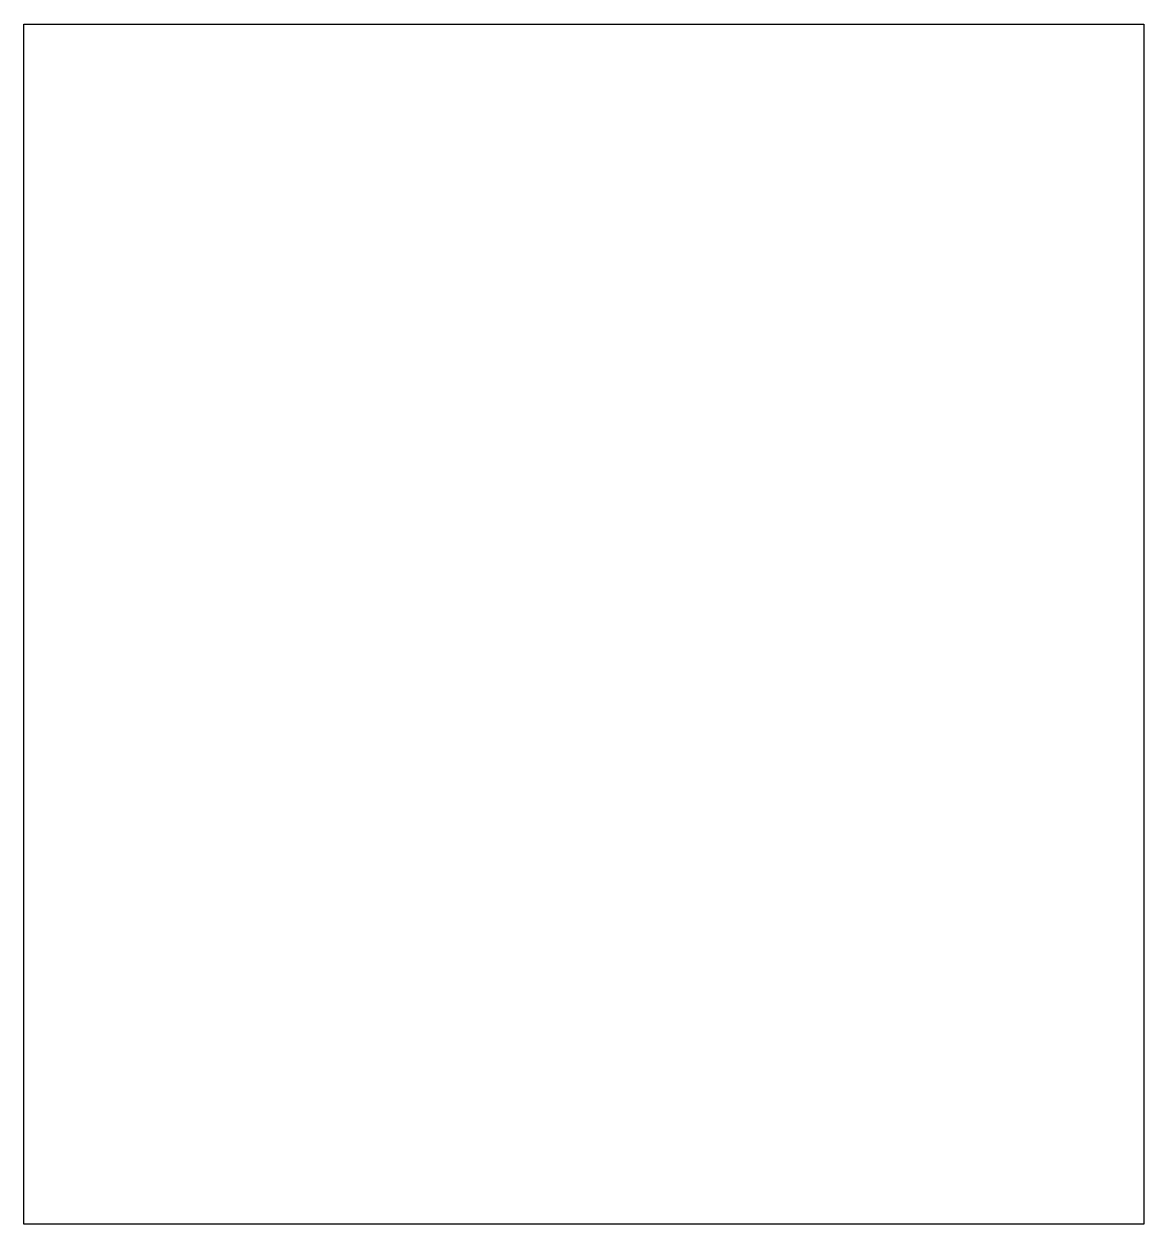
# Model space of a CAD drawing. Header units: millimetres. Extents: x -60.1 to 11, y -38 to 38.2.
import ezdxf

# ---------------------------------------------------------------- set-up
doc = ezdxf.new("R2010")
doc.units = ezdxf.units.MM

msp = doc.modelspace()

# ---------------------------------------------------------------- linework, layer by layer
at = {"color": 7, "linetype": 'Continuous', "lineweight": 25}
for p, q in [((-60.145, 38.194), (10.975, 38.194)), ((-60.145, -38.006), (-60.145, 38.194)), ((10.975, 38.194), (10.975, -38.006)), ((10.975, -38.006), (-60.145, -38.006))]:
    msp.add_line(p, q, dxfattribs=at)

doc.saveas('drawing.dxf')
